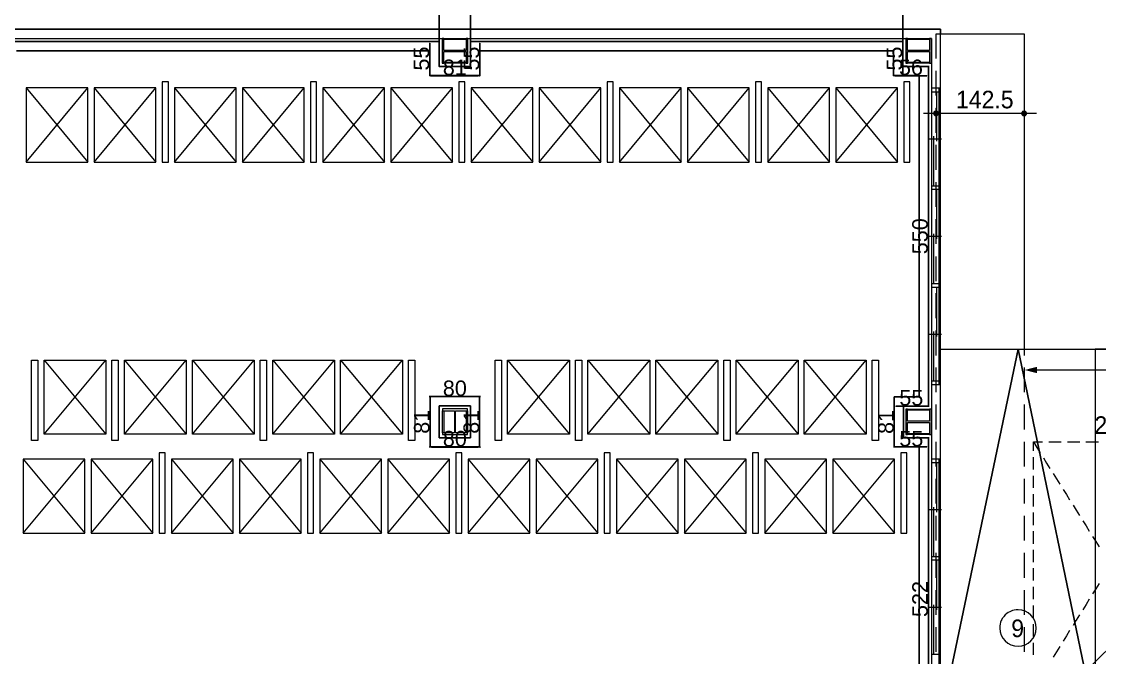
# Model space of a CAD drawing. Header units: millimetres. Extents: x -15161 to 10473752, y -72817 to 33960.
# Drawn here: x 37351 to 39095, y 2530 to 3559 of the extents above; entities that cross this region are included whole.
import ezdxf

# ---------------------------------------------------------------- set-up
doc = ezdxf.new("R2010")
doc.units = ezdxf.units.MM
for name, color, linetype in [('PDF_單色填滿', 7, 'Continuous'), ('PDF_幾何圖形', 7, 'Continuous'), ('PDF_文字', 7, 'Continuous')]:
    doc.layers.add(name, color=color, linetype=linetype)
doc.styles.add('PDF PMingLiU', font='PMingLiU.ttf')
doc.styles.get("Standard").update_dxf_attribs({"font": 'arial.ttf'})
doc.dimstyles.new('ISO-25', dxfattribs={"dimtxt": 25, "dimasz": 2.5, "dimexe": 1.25, "dimexo": 0.625, "dimtad": 1, "dimdec": 0, "dimtxsty": 'Standard', "dimcen": 2.5, "dimadec": 0, "dimazin": 0, "dimtfac": 1, "dimtdec": 0, "dimtmove": 0, "dimatfit": 3, "dimfxl": 1, "dimarcsym": 0})

# ---------------------------------------------------------------- blocks, each defined once
blk = doc.blocks.new('拆除後的建築底圖1131126')
at = {"layer": 'PDF_單色填滿', "lineweight": 9}
for points in [[(12592.6, 3412.9), (12592.2, 3410.8), (12597.3, 3410.8)], [(12592.2, 3410.8), (12592.6, 3408.2), (12597.3, 3410.8)], [(12594.7, 3415), (12592.6, 3412.9), (12597.3, 3410.8)], [(12592.6, 3408.2), (12594.7, 3406.1), (12597.3, 3410.8)], [(12597.3, 3415.4), (12594.7, 3415), (12597.3, 3410.8)], [(12594.7, 3406.1), (12597.3, 3405.7), (12597.3, 3410.8)], [(12599.4, 3415), (12597.3, 3415.4), (12597.3, 3410.8)], [(12601.5, 3412.9), (12599.4, 3415), (12597.3, 3410.8)], [(12601.9, 3410.8), (12601.5, 3412.9), (12597.3, 3410.8)], [(12597.3, 3405.7), (12599.4, 3406.1), (12597.3, 3410.8)], [(12599.4, 3406.1), (12601.5, 3408.2), (12597.3, 3410.8)], [(12601.5, 3408.2), (12601.9, 3410.8), (12597.3, 3410.8)], [(12735.3, 3412.9), (12734.4, 3410.8), (12739.5, 3410.8)], [(12734.4, 3410.8), (12735.3, 3408.2), (12739.5, 3410.8)], [(12737, 3415), (12735.3, 3412.9), (12739.5, 3410.8)], [(12735.3, 3408.2), (12737, 3406.1), (12739.5, 3410.8)], [(12739.5, 3415.4), (12737, 3415), (12739.5, 3410.8)], [(12737, 3406.1), (12739.5, 3405.7), (12739.5, 3410.8)], [(12742.1, 3415), (12739.5, 3415.4), (12739.5, 3410.8)], [(12743.8, 3412.9), (12742.1, 3415), (12739.5, 3410.8)], [(12744.6, 3410.8), (12743.8, 3412.9), (12739.5, 3410.8)], [(12739.5, 3405.7), (12742.1, 3406.1), (12739.5, 3410.8)], [(12742.1, 3406.1), (12743.8, 3408.2), (12739.5, 3410.8)], [(12743.8, 3408.2), (12744.6, 3410.8), (12739.5, 3410.8)], [(12760.3, 3000.5), (12740.4, 2995.4), (12760.3, 2990.3)]]:
    blk.add_solid(points, dxfattribs=at)
at = {"layer": 'PDF_幾何圖形', "lineweight": 0}
for points in [[(11419.4, 3643.6), (11419.4, 3606), (11339.3, 3606), (11339.3, 3643.6), (9474.2, 3643.6), (9474.2, 3617.8), (9448.4, 3617.8), (9448.4, 3547.1), (12604.5, 3547.1), (12604.5, 3539.5), (12739.5, 3539.5), (12739.5, 3028.9), (13204.8, 3028.9), (13204.8, 2247.7), (13491.9, 2247.7), (13361.5, 3136.4), (13110, 3099.6), (13035.5, 3611), (13009.2, 3607.2), (13003.7, 3643.6)], [(10291.8, 3547.1), (10291.8, 3531.9), (12589.6, 3531.9), (12589.6, 3451.8), (12604.5, 3451.8), (12604.5, 3547.1)], [(11836.8, 3491.6), (11839.4, 3491.6), (11839.4, 3531.9), (11836.8, 3531.9), (11836.8, 3512.4), (11800.8, 3512.4), (11800.8, 3531.9), (11797.9, 3531.9), (11797.9, 3491.6), (11800.8, 3491.6), (11800.8, 3510.7), (11836.8, 3510.7)], [(11800.8, 3530.2), (11800.8, 3531.9), (11836.8, 3531.9), (11836.8, 3530.2)], [(12586.7, 3491.6), (12589.6, 3491.6), (12589.6, 3531.9), (12586.7, 3531.9), (12586.7, 3512.4), (12551.1, 3512.4), (12551.1, 3531.9), (12548.1, 3531.9), (12548.1, 3491.6), (12551.1, 3491.6), (12551.1, 3510.7), (12586.7, 3510.7)], [(12551.1, 3530.2), (12551.1, 3531.9), (12586.7, 3531.9), (12586.7, 3530.2)], [(11800.8, 3491.6), (11800.8, 3493.3), (11836.8, 3493.3), (11836.8, 3491.6)], [(12551.1, 3491.6), (12551.1, 3493.3), (12586.7, 3493.3), (12586.7, 3491.6)], [(12854.7, 2428.5), (12729.8, 3028.9), (12604.5, 2428.5), (12729.8, 3028.9)], [(12604.5, 2428.5), (12604.5, 3028.9), (12854.7, 3028.9), (12854.7, 2428.5)], [(11798.3, 2893.8), (11798.3, 2890.8), (11839, 2890.8), (11839, 2893.8), (11819.5, 2893.8), (11819.5, 2929.4), (11839, 2929.4), (11839, 2932.3), (11798.3, 2932.3), (11798.3, 2929.4), (11817.8, 2929.4), (11817.8, 2893.8)], [(12586.7, 2891.3), (12589.6, 2891.3), (12589.6, 2931.9), (12586.7, 2931.9), (12586.7, 2912.4), (12551.1, 2912.4), (12551.1, 2931.9), (12548.1, 2931.9), (12548.1, 2891.3), (12551.1, 2891.3), (12551.1, 2910.7), (12586.7, 2910.7)], [(12551.1, 2930.2), (12551.1, 2931.9), (12586.7, 2931.9), (12586.7, 2930.2)], [(11798.3, 2893.8), (11798.3, 2929.4), (11800.4, 2929.4), (11800.4, 2893.8)], [(11837.3, 2893.8), (11837.3, 2929.4), (11839, 2929.4), (11839, 2893.8)], [(12551.1, 2891.3), (12551.1, 2892.9), (12586.7, 2892.9), (12586.7, 2891.3)]]:
    blk.add_lwpolyline(points, close=True, dxfattribs=at)
at = {"layer": 'PDF_幾何圖形', "lineweight": 5}
for points in [[(12597.3, 3499.3), (12597.3, 3539.5), (12628.2, 3539.5)], [(12648.5, 3539.5), (12688.3, 3539.5)], [(12708.2, 3539.5), (12739.5, 3539.5), (12739.5, 3499.3)], [(12597.3, 3439.6), (12597.3, 3479.4)], [(12739.5, 3479.4), (12739.5, 3439.6)], [(12597.3, 3379.4), (12597.3, 3419.2)], [(12739.5, 3419.2), (12739.5, 3379.4)], [(12597.3, 3319.3), (12597.3, 3359.5)], [(12739.5, 3359.5), (12739.5, 3319.3)], [(12597.3, 3259.2), (12597.3, 3299.4)], [(12597.3, 3199.5), (12597.3, 3239.3)], [(12597.3, 3139.4), (12597.3, 3179.2)], [(12597.3, 3079.2), (12597.3, 3119.5)], [(12597.3, 3019.1), (12597.3, 3059.3)], [(12739.5, 3059.3), (12739.5, 3019.1)], [(12597.3, 2959.4), (12597.3, 2999.2)], [(12739.5, 2999.2), (12739.5, 2959.4)], [(12597.3, 2899.3), (12597.3, 2939.5)], [(12739.5, 2939.5), (12739.5, 2899.3)], [(12597.3, 2839.2), (12597.3, 2879.4)], [(12739.5, 2879.4), (12739.5, 2839.2)], [(12754.8, 2879), (12760.3, 2870.1), (12765.4, 2861.6)], [(12754.8, 2864.6), (12754.8, 2879), (12769.6, 2879)], [(12779.8, 2879), (12799.7, 2879)], [(12809.8, 2879), (12829.7, 2879)], [(12839.5, 2879), (12859.8, 2879)], [(12754.8, 2834.5), (12754.8, 2854.4)], [(12770.9, 2853.1), (12775.9, 2844.7), (12781.4, 2836.2)], [(12786.5, 2827.7), (12797.5, 2810.8)], [(12597.3, 2779.5), (12597.3, 2819.3)], [(12739.5, 2819.3), (12739.5, 2779.5)], [(12754.8, 2804.5), (12754.8, 2824.4)], [(12754.8, 2774.4), (12754.8, 2794.3)], [(12802.6, 2802.3), (12808.1, 2793.9), (12813.2, 2785.4)], [(12818.7, 2776.9), (12823.8, 2768.5), (12829.3, 2760)], [(12597.3, 2719.4), (12597.3, 2759.2)], [(12739.5, 2759.2), (12739.5, 2719.4)], [(12754.8, 2744.3), (12754.8, 2764.7)], [(12834.4, 2751.5), (12839.9, 2743.1), (12845, 2734.6)], [(12754.8, 2714.3), (12754.8, 2734.6)], [(12850.5, 2726.1), (12855.5, 2717.7), (12861, 2709.2)], [(12754.8, 2684.6), (12754.8, 2704.5)], [(12597.3, 2659.2), (12597.3, 2699.5)], [(12739.5, 2699.5), (12739.5, 2659.2)], [(12754.8, 2654.6), (12754.8, 2674.5)], [(12597.3, 2599.1), (12597.3, 2639.3)], [(12739.5, 2639.3), (12739.5, 2599.1)], [(12754.8, 2624.5), (12754.8, 2644.4)], [(12861, 2649.9), (12855.5, 2641.4), (12850.5, 2633)], [(12845, 2624.5), (12839.9, 2616), (12834.4, 2607.6)], [(12709, 2599.1), (12706.5, 2596.6), (12706.1, 2595.3)], [(12754.8, 2594.4), (12754.8, 2614.3)], [(12829.3, 2599.1), (12823.8, 2590.6), (12818.7, 2582.2)], [(12754.8, 2564.4), (12754.8, 2584.3)], [(12597.3, 2539.4), (12597.3, 2579.2)], [(12739.5, 2579.2), (12739.5, 2539.4)], [(12813.2, 2573.7), (12808.1, 2565.2), (12802.6, 2556.8)], [(12754.8, 2534.3), (12754.8, 2554.2)], [(12797.5, 2547.9), (12786.5, 2530.9)]]:
    blk.add_lwpolyline(points, dxfattribs=at)
at = {"layer": 'PDF_幾何圖形', "lineweight": 0}
for points in [[(12589.6, 3451.8), (12589.6, 2971.7), (12604.5, 2971.7), (12604.5, 3451.8)], [(12589.6, 3445.5), (12601.5, 3445.5)], [(12597.7, 3445.5), (12597.7, 3365.5)], [(12601.5, 3451.8), (12601.5, 2971.7)], [(12597.3, 3420.5), (12597.7, 3420.1)], [(12739.5, 3410.8), (12740, 3410.3)], [(12585.4, 3369.7), (12605.7, 3369.7)], [(12593.5, 3293.5), (12593.5, 3373.5)], [(12589.6, 3293.5), (12601.5, 3293.5)], [(12601.5, 3287.6), (12589.6, 3287.6)], [(12597.7, 3287.6), (12597.7, 3207.5)], [(12585.4, 3211.8), (12605.7, 3211.8)], [(12593.5, 3135.6), (12593.5, 3215.6)], [(12589.6, 3135.6), (12601.5, 3135.6)], [(12589.6, 3129.6), (12601.5, 3129.6)], [(12597.7, 3129.6), (12597.7, 3049.6)], [(12585.4, 3053.4), (12605.7, 3053.4)], [(12593.5, 2977.6), (12593.5, 3057.7)], [(12589.6, 2977.6), (12601.5, 2977.6)], [(12589.6, 2971.7), (12589.6, 2851.5), (12604.5, 2851.5), (12604.5, 2971.7)], [(12754.8, 2879), (12760.3, 2870.1), (12765.4, 2861.6)], [(12754.8, 2864.6), (12754.8, 2879), (12769.6, 2879)], [(12779.8, 2879), (12799.7, 2879)], [(12809.8, 2879), (12829.7, 2879)], [(12839.5, 2879), (12859.8, 2879)], [(12589.6, 2851.5), (12589.6, 2371.3), (12604.5, 2371.3), (12604.5, 2851.5)], [(12589.6, 2845.5), (12601.5, 2845.5)], [(12597.7, 2845.5), (12597.7, 2765.5)], [(12601.5, 2851.5), (12601.5, 2371.3)], [(12754.8, 2834.5), (12754.8, 2854.4)], [(12770.9, 2853.1), (12775.9, 2844.7), (12781.4, 2836.2)], [(12786.5, 2827.7), (12797.5, 2810.8)], [(12754.8, 2804.5), (12754.8, 2824.4)], [(12754.8, 2774.4), (12754.8, 2794.3)], [(12802.6, 2802.3), (12808.1, 2793.9), (12813.2, 2785.4)], [(12593.5, 2693.5), (12593.5, 2773.5)], [(12818.7, 2776.9), (12823.8, 2768.5), (12829.3, 2760)], [(12585.4, 2769.7), (12605.7, 2769.7)], [(12754.8, 2744.3), (12754.8, 2764.7)], [(12834.4, 2751.5), (12839.9, 2743.1), (12845, 2734.6)], [(12754.8, 2714.3), (12754.8, 2734.6)], [(12850.5, 2726.1), (12855.5, 2717.7), (12861, 2709.2)], [(12754.8, 2684.6), (12754.8, 2704.5)], [(12589.6, 2693.5), (12601.5, 2693.5)], [(12601.5, 2687.6), (12589.6, 2687.6)], [(12597.7, 2687.6), (12597.7, 2607.6)], [(12754.8, 2654.6), (12754.8, 2674.5)], [(12754.8, 2624.5), (12754.8, 2644.4)], [(12861, 2649.9), (12855.5, 2641.4), (12850.5, 2633)], [(12845, 2624.5), (12839.9, 2616), (12834.4, 2607.6)], [(12585.4, 2611.4), (12605.7, 2611.4)], [(12593.5, 2535.6), (12593.5, 2615.6)], [(12754.8, 2594.4), (12754.8, 2614.3)], [(12829.3, 2599.1), (12823.8, 2590.6), (12818.7, 2582.2)], [(12754.8, 2564.4), (12754.8, 2584.3)], [(12813.2, 2573.7), (12808.1, 2565.2), (12802.6, 2556.8)], [(12754.8, 2534.3), (12754.8, 2554.2)], [(12797.5, 2547.9), (12786.5, 2530.9)], [(12589.6, 2535.6), (12601.5, 2535.6)]]:
    blk.add_lwpolyline(points, dxfattribs=at)
at = {"layer": 'PDF_幾何圖形', "lineweight": 9}
for points in [[(12576.9, 3410.8), (12597.3, 3410.8), (12759.4, 3410.8)], [(12597.3, 3410.8), (12597.3, 3400.6)], [(12739.5, 3410.8), (12739.5, 3400.6)], [(12760.3, 2995.4), (12875, 2995.4)]]:
    blk.add_lwpolyline(points, dxfattribs=at)
at = {"layer": 'PDF_幾何圖形', "lineweight": 5}
blk.add_lwpolyline([(12604.5, 2428.5), (12604.5, 3028.9), (12854.7, 3028.9), (12854.7, 2428.5)], close=True, dxfattribs=at)
at = {"layer": 'PDF_幾何圖形', "lineweight": 0}
blk.add_lwpolyline([(13204.8, 3028.9), (12854.7, 3028.9, -0.000209), (12854.3, 625.2)], format="xyb", dxfattribs=at)
at = {"layer": 'PDF_幾何圖形', "lineweight": 5}
for points in [[(12729.8, 2607.6), (12720.6, 2606.9), (12716.1, 2605.2), (12709, 2599.1)], [(12759, 2577.9), (12759.2, 2594.2), (12746.1, 2607.2), (12729.8, 2607.6)], [(12702.7, 2590.2), (12701.2, 2585.8), (12699.8, 2582.8), (12700.2, 2577.9)], [(12706.1, 2595.3), (12703.6, 2593.2), (12704.6, 2593.1), (12702.7, 2590.2)], [(12700.2, 2577.9), (12699.9, 2561.6), (12713.6, 2548.5), (12729.8, 2548.3)], [(12729.8, 2548.3), (12746, 2548.8), (12759.1, 2561.5), (12759, 2577.9)]]:
    blk.add_open_spline(points, degree=3, dxfattribs=at)
at = {"layer": 'PDF_文字', "attachment_point": 4, "style": 'PDF PMingLiU'}
for s, insert, char_height in [('142.5', (12629.4, 3432.8), 28.45), ('250', (12853.4, 2906.1), 28.45), ('9', (12718.8, 2577.2), 28.4)]:
    blk.add_mtext(s, dxfattribs=dict(at, insert=insert, char_height=char_height))
blk = doc.blocks.new('*D25')
at = {"color": 0, "lineweight": -2, "transparency": 16777216}
for p, q in [((37327.4, 3527.5), (37327.4, 3597.9)), ((37329.9, 3596.7), (38023.6, 3596.7)), ((38026.1, 3527.5), (38026.1, 3597.9))]:
    blk.add_line(p, q, dxfattribs=at)
at = {"color": 0, "transparency": 16777216}
for points in [[(37329.9, 3597.1), (37329.9, 3596.3), (37327.4, 3596.7)], [(38023.6, 3597.1), (38023.6, 3596.3), (38026.1, 3596.7)]]:
    blk.add_solid(points, dxfattribs=at)
at = {"layer": 'Defpoints', "color": 0, "transparency": 16777216}
for p in [(38026.1, 3596.7), (37327.4, 3526.9), (38026.1, 3526.9)]:
    blk.add_point(p, dxfattribs=at)
at = {"color": 0, "transparency": 16777216, "insert": (37676.7, 3610.1), "char_height": 25, "attachment_point": 5}
blk.add_mtext('699', dxfattribs=at)
blk = doc.blocks.new('*D26')
at = {"color": 0, "lineweight": -2, "transparency": 16777216}
for p, q in [((38011.1, 3524.4), (38011.1, 3474.1)), ((38011.8, 3526.9), (38012.4, 3526.9)), ((38011.8, 3471.6), (38012.4, 3471.6))]:
    blk.add_line(p, q, dxfattribs=at)
at = {"color": 0, "transparency": 16777216}
for points in [[(38010.7, 3524.4), (38011.6, 3524.4), (38011.1, 3526.9)], [(38010.7, 3474.1), (38011.6, 3474.1), (38011.1, 3471.6)]]:
    blk.add_solid(points, dxfattribs=at)
at = {"layer": 'Defpoints', "color": 0, "transparency": 16777216}
for p in [(38011.1, 3526.9), (38011.1, 3471.6), (38011.1, 3471.6)]:
    blk.add_point(p, dxfattribs=at)
at = {"color": 0, "transparency": 16777216, "insert": (37997.8, 3499.3), "char_height": 25, "attachment_point": 5, "rotation": 90}
blk.add_mtext('55', dxfattribs=at)
blk = doc.blocks.new('*D27')
at = {"color": 0, "lineweight": -2, "transparency": 16777216}
for p, q in [((38011.1, 3472.3), (38011.1, 3472.9)), ((38013.6, 3471.6), (38089.7, 3471.6)), ((38092.2, 3472.3), (38092.2, 3472.9))]:
    blk.add_line(p, q, dxfattribs=at)
at = {"color": 0, "transparency": 16777216}
for points in [[(38013.6, 3472.1), (38013.6, 3471.2), (38011.1, 3471.6)], [(38089.7, 3472.1), (38089.7, 3471.2), (38092.2, 3471.6)]]:
    blk.add_solid(points, dxfattribs=at)
at = {"layer": 'Defpoints', "color": 0, "transparency": 16777216}
for p in [(38011.1, 3471.6), (38092.2, 3471.6), (38092.2, 3471.6)]:
    blk.add_point(p, dxfattribs=at)
at = {"color": 0, "transparency": 16777216, "insert": (38051.7, 3485), "char_height": 25, "attachment_point": 5}
blk.add_mtext('81', dxfattribs=at)
blk = doc.blocks.new('*D28')
at = {"color": 0, "lineweight": -2, "transparency": 16777216}
for p, q in [((38092.2, 3474.1), (38092.2, 3524.4)), ((38092.8, 3526.9), (38093.5, 3526.9)), ((38091.6, 3471.6), (38091, 3471.6))]:
    blk.add_line(p, q, dxfattribs=at)
at = {"color": 0, "transparency": 16777216}
for points in [[(38091.8, 3524.4), (38092.6, 3524.4), (38092.2, 3526.9)], [(38091.8, 3474.1), (38092.6, 3474.1), (38092.2, 3471.6)]]:
    blk.add_solid(points, dxfattribs=at)
at = {"layer": 'Defpoints', "color": 0, "transparency": 16777216}
for p in [(38092.2, 3526.9), (38092.2, 3526.9), (38092.2, 3471.6)]:
    blk.add_point(p, dxfattribs=at)
at = {"color": 0, "transparency": 16777216, "insert": (38078.9, 3499.3), "char_height": 25, "attachment_point": 5, "rotation": 90}
blk.add_mtext('55', dxfattribs=at)
blk = doc.blocks.new('*D29')
at = {"color": 0, "lineweight": -2, "transparency": 16777216}
for p, q in [((38077.2, 3527.5), (38077.2, 3597.9)), ((38079.7, 3596.7), (38773.9, 3596.7)), ((38776.4, 3527.5), (38776.4, 3597.9))]:
    blk.add_line(p, q, dxfattribs=at)
at = {"color": 0, "transparency": 16777216}
for points in [[(38079.7, 3597.1), (38079.7, 3596.3), (38077.2, 3596.7)], [(38773.9, 3597.1), (38773.9, 3596.3), (38776.4, 3596.7)]]:
    blk.add_solid(points, dxfattribs=at)
at = {"layer": 'Defpoints', "color": 0, "transparency": 16777216}
for p in [(38776.4, 3596.7), (38077.2, 3526.9), (38776.4, 3526.9)]:
    blk.add_point(p, dxfattribs=at)
at = {"color": 0, "transparency": 16777216, "insert": (38426.8, 3610.1), "char_height": 25, "attachment_point": 5}
blk.add_mtext('699', dxfattribs=at)
blk = doc.blocks.new('*D30')
at = {"color": 0, "lineweight": -2, "transparency": 16777216}
for p, q in [((38776.4, 3524.4), (38776.4, 3474.1)), ((38777, 3526.9), (38777.7, 3526.9)), ((38777, 3471.6), (38777.7, 3471.6))]:
    blk.add_line(p, q, dxfattribs=at)
at = {"color": 0, "transparency": 16777216}
for points in [[(38776, 3524.4), (38776.8, 3524.4), (38776.4, 3526.9)], [(38776, 3474.1), (38776.8, 3474.1), (38776.4, 3471.6)]]:
    blk.add_solid(points, dxfattribs=at)
at = {"layer": 'Defpoints', "color": 0, "transparency": 16777216}
for p in [(38776.4, 3526.9), (38776.4, 3471.6), (38776.4, 3471.6)]:
    blk.add_point(p, dxfattribs=at)
at = {"color": 0, "transparency": 16777216, "insert": (38763.1, 3499.3), "char_height": 25, "attachment_point": 5, "rotation": 90}
blk.add_mtext('55', dxfattribs=at)
blk = doc.blocks.new('*D31')
at = {"color": 0, "lineweight": -2, "transparency": 16777216}
for p, q in [((38761.4, 3472.3), (38761.4, 3472.9)), ((38763.9, 3471.6), (38815.4, 3471.6)), ((38817.9, 3472.3), (38817.9, 3472.9))]:
    blk.add_line(p, q, dxfattribs=at)
at = {"color": 0, "transparency": 16777216}
for points in [[(38763.9, 3472.1), (38763.9, 3471.2), (38761.4, 3471.6)], [(38815.4, 3472.1), (38815.4, 3471.2), (38817.9, 3471.6)]]:
    blk.add_solid(points, dxfattribs=at)
at = {"layer": 'Defpoints', "color": 0, "transparency": 16777216}
for p in [(38761.4, 3471.6), (38817.9, 3471.6), (38817.9, 3471.6)]:
    blk.add_point(p, dxfattribs=at)
at = {"color": 0, "transparency": 16777216, "insert": (38789.7, 3485), "char_height": 25, "attachment_point": 5}
blk.add_mtext('56', dxfattribs=at)
blk = doc.blocks.new('*D32')
at = {"color": 0, "lineweight": -2, "transparency": 16777216}
for p, q in [((38817.9, 3484.1), (38817.9, 2939.5)), ((38818.5, 3486.6), (38819.2, 3486.6)), ((38818.5, 2937), (38819.2, 2937))]:
    blk.add_line(p, q, dxfattribs=at)
at = {"color": 0, "transparency": 16777216}
for points in [[(38817.5, 3484.1), (38818.3, 3484.1), (38817.9, 3486.6)], [(38817.5, 2939.5), (38818.3, 2939.5), (38817.9, 2937)]]:
    blk.add_solid(points, dxfattribs=at)
at = {"layer": 'Defpoints', "color": 0, "transparency": 16777216}
for p in [(38817.9, 3486.6), (38817.9, 2937), (38817.9, 2937)]:
    blk.add_point(p, dxfattribs=at)
at = {"color": 0, "transparency": 16777216, "insert": (38804.5, 3211.8), "char_height": 25, "attachment_point": 5, "rotation": 90}
blk.add_mtext('550', dxfattribs=at)
blk = doc.blocks.new('*D33')
at = {"color": 0, "lineweight": -2, "transparency": 16777216}
for p, q in [((38762.7, 2936.3), (38762.7, 2935.7)), ((38765.2, 2937), (38815.4, 2937)), ((38817.9, 2936.3), (38817.9, 2935.7))]:
    blk.add_line(p, q, dxfattribs=at)
at = {"color": 0, "transparency": 16777216}
for points in [[(38765.2, 2937.4), (38765.2, 2936.5), (38762.7, 2937)], [(38815.4, 2937.4), (38815.4, 2936.5), (38817.9, 2937)]]:
    blk.add_solid(points, dxfattribs=at)
at = {"layer": 'Defpoints', "color": 0, "transparency": 16777216}
for p in [(38762.7, 2937), (38817.9, 2937), (38817.9, 2937)]:
    blk.add_point(p, dxfattribs=at)
at = {"color": 0, "transparency": 16777216, "insert": (38790.3, 2950.3), "char_height": 25, "attachment_point": 5}
blk.add_mtext('55', dxfattribs=at)
blk = doc.blocks.new('*D34')
at = {"color": 0, "lineweight": -2, "transparency": 16777216}
for p, q in [((38762.7, 2949.5), (38762.7, 2873.4)), ((38763.3, 2952), (38763.9, 2952)), ((38762.1, 2870.9), (38761.4, 2870.9))]:
    blk.add_line(p, q, dxfattribs=at)
at = {"color": 0, "transparency": 16777216}
for points in [[(38762.3, 2949.5), (38763.1, 2949.5), (38762.7, 2952)], [(38762.3, 2873.4), (38763.1, 2873.4), (38762.7, 2870.9)]]:
    blk.add_solid(points, dxfattribs=at)
at = {"layer": 'Defpoints', "color": 0, "transparency": 16777216}
for p in [(38762.7, 2952), (38762.7, 2870.9), (38762.7, 2870.9)]:
    blk.add_point(p, dxfattribs=at)
at = {"color": 0, "transparency": 16777216, "insert": (38749.3, 2911.4), "char_height": 25, "attachment_point": 5, "rotation": 90}
blk.add_mtext('81', dxfattribs=at)
blk = doc.blocks.new('*D35')
at = {"color": 0, "lineweight": -2, "transparency": 16777216}
for p, q in [((38762.7, 2871.5), (38762.7, 2872.1)), ((38765.2, 2870.9), (38815.4, 2870.9)), ((38817.9, 2871.5), (38817.9, 2872.1))]:
    blk.add_line(p, q, dxfattribs=at)
at = {"color": 0, "transparency": 16777216}
for points in [[(38765.2, 2871.3), (38765.2, 2870.5), (38762.7, 2870.9)], [(38815.4, 2871.3), (38815.4, 2870.5), (38817.9, 2870.9)]]:
    blk.add_solid(points, dxfattribs=at)
at = {"layer": 'Defpoints', "color": 0, "transparency": 16777216}
for p in [(38762.7, 2870.9), (38817.9, 2870.9), (38817.9, 2870.9)]:
    blk.add_point(p, dxfattribs=at)
at = {"color": 0, "transparency": 16777216, "insert": (38790.3, 2884.2), "char_height": 25, "attachment_point": 5}
blk.add_mtext('55', dxfattribs=at)
blk = doc.blocks.new('*D36')
at = {"color": 0, "lineweight": -2, "transparency": 16777216}
for p, q in [((38817.9, 2883.4), (38817.9, 2366.1)), ((38818.5, 2885.9), (38819.2, 2885.9)), ((38818.5, 2363.6), (38819.2, 2363.6))]:
    blk.add_line(p, q, dxfattribs=at)
at = {"color": 0, "transparency": 16777216}
for points in [[(38817.5, 2883.4), (38818.3, 2883.4), (38817.9, 2885.9)], [(38817.5, 2366.1), (38818.3, 2366.1), (38817.9, 2363.6)]]:
    blk.add_solid(points, dxfattribs=at)
at = {"layer": 'Defpoints', "color": 0, "transparency": 16777216}
for p in [(38817.9, 2885.9), (38817.9, 2363.6), (38817.9, 2363.6)]:
    blk.add_point(p, dxfattribs=at)
at = {"color": 0, "transparency": 16777216, "insert": (38804.5, 2624.8), "char_height": 25, "attachment_point": 5, "rotation": 90}
blk.add_mtext('522', dxfattribs=at)
blk = doc.blocks.new('*D77')
at = {"color": 0, "lineweight": -2, "transparency": 16777216}
for p, q in [((38011.6, 2952.9), (38011.6, 2953.6)), ((38014.1, 2952.3), (38089.3, 2952.3)), ((38091.8, 2952.9), (38091.8, 2953.6))]:
    blk.add_line(p, q, dxfattribs=at)
at = {"color": 0, "transparency": 16777216}
for points in [[(38014.1, 2952.7), (38014.1, 2951.9), (38011.6, 2952.3)], [(38089.3, 2952.7), (38089.3, 2951.9), (38091.8, 2952.3)]]:
    blk.add_solid(points, dxfattribs=at)
at = {"layer": 'Defpoints', "color": 0, "transparency": 16777216}
for p in [(38011.6, 2952.3), (38091.8, 2952.3), (38091.8, 2952.3)]:
    blk.add_point(p, dxfattribs=at)
at = {"color": 0, "transparency": 16777216, "insert": (38051.7, 2965.7), "char_height": 25, "attachment_point": 5}
blk.add_mtext('80', dxfattribs=at)
blk = doc.blocks.new('*D78')
at = {"color": 0, "lineweight": -2, "transparency": 16777216}
for p, q in [((38091.8, 2949.8), (38091.8, 2873.3)), ((38092.4, 2952.3), (38093, 2952.3)), ((38092.4, 2870.8), (38093, 2870.8))]:
    blk.add_line(p, q, dxfattribs=at)
at = {"color": 0, "transparency": 16777216}
for points in [[(38091.4, 2949.8), (38092.2, 2949.8), (38091.8, 2952.3)], [(38091.4, 2873.3), (38092.2, 2873.3), (38091.8, 2870.8)]]:
    blk.add_solid(points, dxfattribs=at)
at = {"layer": 'Defpoints', "color": 0, "transparency": 16777216}
for p in [(38091.8, 2952.3), (38091.8, 2870.8), (38091.8, 2870.8)]:
    blk.add_point(p, dxfattribs=at)
at = {"color": 0, "transparency": 16777216, "insert": (38078.4, 2911.6), "char_height": 25, "attachment_point": 5, "rotation": 90}
blk.add_mtext('81', dxfattribs=at)
blk = doc.blocks.new('*D75')
at = {"color": 0, "lineweight": -2, "transparency": 16777216}
for p, q in [((38011.6, 2871.5), (38011.6, 2872.1)), ((38089.3, 2870.8), (38014.1, 2870.8)), ((38091.8, 2871.5), (38091.8, 2872.1))]:
    blk.add_line(p, q, dxfattribs=at)
at = {"color": 0, "transparency": 16777216}
for points in [[(38014.1, 2871.2), (38014.1, 2870.4), (38011.6, 2870.8)], [(38089.3, 2871.2), (38089.3, 2870.4), (38091.8, 2870.8)]]:
    blk.add_solid(points, dxfattribs=at)
at = {"layer": 'Defpoints', "color": 0, "transparency": 16777216}
for p in [(38011.6, 2870.8), (38011.6, 2870.8), (38091.8, 2870.8)]:
    blk.add_point(p, dxfattribs=at)
at = {"color": 0, "transparency": 16777216, "insert": (38051.7, 2884.2), "char_height": 25, "attachment_point": 5}
blk.add_mtext('80', dxfattribs=at)
blk = doc.blocks.new('*D76')
at = {"color": 0, "lineweight": -2, "transparency": 16777216}
for p, q in [((38010.9, 2952.3), (38010.3, 2952.3)), ((38011.6, 2873.3), (38011.6, 2949.8)), ((38010.9, 2870.8), (38010.3, 2870.8))]:
    blk.add_line(p, q, dxfattribs=at)
at = {"color": 0, "transparency": 16777216}
for points in [[(38011.1, 2949.8), (38012, 2949.8), (38011.6, 2952.3)], [(38011.1, 2873.3), (38012, 2873.3), (38011.6, 2870.8)]]:
    blk.add_solid(points, dxfattribs=at)
at = {"layer": 'Defpoints', "color": 0, "transparency": 16777216}
for p in [(38011.6, 2952.3), (38011.6, 2952.3), (38011.6, 2870.8)]:
    blk.add_point(p, dxfattribs=at)
at = {"color": 0, "transparency": 16777216, "insert": (37998.2, 2911.6), "char_height": 25, "attachment_point": 5, "rotation": 90}
blk.add_mtext('81', dxfattribs=at)

msp = doc.modelspace()

# ---------------------------------------------------------------- linework, layer by layer
at = {"color": 8, "lineweight": 13, "ltscale": 0.13}
for p, q in [((37358.1254, 3331.8628), (37458.1254, 3451.8628)), ((37358.1254, 3451.8628), (37458.1254, 3331.8628)), ((37468.1254, 3331.8628), (37568.1254, 3451.8628)), ((37468.1254, 3451.8628), (37568.1254, 3331.8628)), ((37598.1254, 3331.8628), (37698.1254, 3451.8628)), ((37598.1254, 3451.8628), (37698.1254, 3331.8628)), ((37708.1254, 3331.8628), (37808.1254, 3451.8628)), ((37708.1254, 3451.8628), (37808.1254, 3331.8628)), ((37838.1254, 3331.8628), (37938.1254, 3451.8628)), ((37838.1254, 3451.8628), (37938.1254, 3331.8628)), ((37948.1254, 3331.8628), (38048.1254, 3451.8628)), ((37948.1254, 3451.8628), (38048.1254, 3331.8628)), ((38078.1254, 3331.8628), (38178.1254, 3451.8628)), ((38078.1254, 3451.8628), (38178.1254, 3331.8628)), ((38188.1254, 3331.8628), (38288.1254, 3451.8628)), ((38188.1254, 3451.8628), (38288.1254, 3331.8628)), ((38318.1254, 3331.8628), (38418.1254, 3451.8628)), ((38318.1254, 3451.8628), (38418.1254, 3331.8628)), ((38428.1254, 3331.8628), (38528.1254, 3451.8628)), ((38428.1254, 3451.8628), (38528.1254, 3331.8628)), ((38558.1254, 3331.8628), (38658.1254, 3451.8628)), ((38558.1254, 3451.8628), (38658.1254, 3331.8628)), ((38668.1254, 3331.8628), (38768.1254, 3451.8628)), ((38668.1254, 3451.8628), (38768.1254, 3331.8628)), ((37386.9619, 3011.3247), (37486.9619, 2891.3247)), ((37386.9619, 2891.3247), (37486.9619, 3011.3247)), ((37516.9619, 3011.3247), (37616.9619, 2891.3247)), ((37516.9619, 2891.3247), (37616.9619, 3011.3247)), ((37626.9619, 3011.3247), (37726.9619, 2891.3247)), ((37626.9619, 2891.3247), (37726.9619, 3011.3247)), ((37756.9619, 3011.3247), (37856.9619, 2891.3247)), ((37756.9619, 2891.3247), (37856.9619, 3011.3247)), ((37866.9619, 3011.3247), (37966.9619, 2891.3247)), ((37866.9619, 2891.3247), (37966.9619, 3011.3247)), ((38137.1254, 3011.3247), (38237.1254, 2891.3247)), ((38137.1254, 2891.3247), (38237.1254, 3011.3247)), ((38267.1254, 3011.3247), (38367.1254, 2891.3247)), ((38267.1254, 2891.3247), (38367.1254, 3011.3247)), ((38377.1254, 3011.3247), (38477.1254, 2891.3247)), ((38377.1254, 2891.3247), (38477.1254, 3011.3247)), ((38507.1254, 3011.3247), (38607.1254, 2891.3247)), ((38507.1254, 2891.3247), (38607.1254, 3011.3247)), ((38617.1254, 3011.3247), (38717.1254, 2891.3247)), ((38617.1254, 2891.3247), (38717.1254, 3011.3247)), ((37353.1254, 2731.3247), (37453.1254, 2851.3247)), ((37353.1254, 2851.3247), (37453.1254, 2731.3247)), ((37463.1254, 2731.3247), (37563.1254, 2851.3247)), ((37463.1254, 2851.3247), (37563.1254, 2731.3247)), ((37593.1254, 2731.3247), (37693.1254, 2851.3247)), ((37593.1254, 2851.3247), (37693.1254, 2731.3247)), ((37703.1254, 2731.3247), (37803.1254, 2851.3247)), ((37703.1254, 2851.3247), (37803.1254, 2731.3247)), ((37833.1254, 2731.3247), (37933.1254, 2851.3247)), ((37833.1254, 2851.3247), (37933.1254, 2731.3247)), ((37943.1254, 2731.3247), (38043.1254, 2851.3247)), ((37943.1254, 2851.3247), (38043.1254, 2731.3247)), ((38073.1254, 2731.3247), (38173.1254, 2851.3247)), ((38073.1254, 2851.3247), (38173.1254, 2731.3247)), ((38183.1254, 2731.3247), (38283.1254, 2851.3247)), ((38183.1254, 2851.3247), (38283.1254, 2731.3247)), ((38313.1254, 2731.3247), (38413.1254, 2851.3247)), ((38313.1254, 2851.3247), (38413.1254, 2731.3247)), ((38423.1254, 2731.3247), (38523.1254, 2851.3247)), ((38423.1254, 2851.3247), (38523.1254, 2731.3247)), ((38553.1254, 2731.3247), (38653.1254, 2851.3247)), ((38553.1254, 2851.3247), (38653.1254, 2731.3247)), ((38663.1254, 2731.3247), (38763.1254, 2851.3247)), ((38663.1254, 2851.3247), (38763.1254, 2731.3247))]:
    msp.add_line(p, q, dxfattribs=at)
at = {"color": 4}
msp.add_lwpolyline([(41545.4633, 4959.9057), (34313.4744, -2209.2652)], dxfattribs=at)
at = {"color": 94}
for points in [[(37327.3554, 3511.8628), (37327.3554, 3511.8628), (37327.3554, 3526.8628), (38026.1383, 3526.8628), (38026.1383, 3511.8628)], [(37327.3554, 3526.8628), (38026.1383, 3526.8628), (38026.1383, 3486.6395), (38077.2015, 3486.6395), (38077.2015, 3526.8628), (38776.4076, 3526.8628), (38776.4076, 3486.6395), (38817.901, 3486.6395), (38817.901, 2936.9608), (38777.6778, 2936.9608), (38777.6778, 2885.8976), (38817.901, 2885.8976), (38817.901, 2363.6142), (38026.5617, 2363.6142), (38026.5617, 1685.9083), (38817.901, 1685.9083), (38817.901, 1136.6529)], [(38011.1383, 3526.8628), (38026.1383, 3526.8628), (38026.1383, 3486.6395)], [(38077.2015, 3486.6395), (38077.2015, 3526.8628), (38092.2015, 3526.8628)], [(38077.2015, 3511.8628), (38077.2015, 3511.8628), (38077.2015, 3526.8628), (38776.4076, 3526.8628), (38776.4076, 3511.8628)], [(38761.4076, 3526.8628), (38776.4076, 3526.8628), (38776.4076, 3486.6395)], [(38011.1383, 3511.8628), (37342.3554, 3511.8628)], [(37342.3554, 3511.8628), (38011.1383, 3511.8628), (38011.1383, 3471.6395), (38092.2015, 3471.6395), (38092.2015, 3511.8628), (38761.4076, 3511.8628), (38761.4076, 3471.6395), (38802.901, 3471.6395), (38802.901, 2951.9608), (38762.6778, 2951.9608), (38762.6778, 2870.8976), (38802.901, 2870.8976), (38802.901, 2378.6142), (38011.5617, 2378.6142), (38011.5617, 1670.9083), (38802.901, 1670.9083), (38802.901, 1151.6529)], [(38026.1383, 3471.6395), (38011.1383, 3471.6395), (38011.1383, 3511.8628)], [(38092.2015, 3511.8628), (38092.2015, 3471.6395), (38077.2015, 3471.6395)], [(38761.4076, 3511.8628), (38092.2015, 3511.8628)], [(38776.4076, 3471.6395), (38761.4076, 3471.6395), (38761.4076, 3511.8628)], [(38092.2015, 3486.6395), (38092.2015, 3471.6395), (38011.1383, 3471.6395), (38011.1383, 3486.6395)], [(38026.1383, 3486.6395), (38077.2015, 3486.6395)], [(38802.901, 3471.6395), (38761.4076, 3471.6395), (38761.4076, 3486.6395)], [(38776.4076, 3486.6395), (38817.901, 3486.6395), (38817.901, 3471.6395)], [(38802.901, 3486.6395), (38817.901, 3486.6395), (38817.901, 2936.9608), (38802.901, 2936.9608)], [(38802.901, 2951.9608), (38802.901, 3471.6395)], [(38762.6778, 2936.9608), (38762.6778, 2951.9608), (38802.901, 2951.9608)], [(38777.6778, 2870.8976), (38762.6778, 2870.8976), (38762.6778, 2951.9608), (38777.6778, 2951.9608)], [(38817.901, 2951.9608), (38817.901, 2936.9608), (38777.6778, 2936.9608)], [(38777.6778, 2936.9608), (38777.6778, 2885.8976)], [(38802.901, 2870.8976), (38762.6778, 2870.8976), (38762.6778, 2885.8976)], [(38777.6778, 2885.8976), (38817.901, 2885.8976), (38817.901, 2870.8976)], [(38802.901, 2885.8976), (38817.901, 2885.8976), (38817.901, 2363.6142), (38802.901, 2363.6142)], [(38802.901, 2378.6142), (38802.901, 2870.8976)]]:
    msp.add_lwpolyline(points, dxfattribs=at)
at = {"color": 8, "lineweight": 13, "ltscale": 0.13}
for points in [[(37588.1254, 3461.8628), (37578.1254, 3461.8628), (37578.1254, 3331.8628), (37588.1254, 3331.8628)], [(37588.1254, 3461.8628), (37578.1254, 3461.8628), (37578.1254, 3331.8628), (37588.1254, 3331.8628)], [(37828.1254, 3461.8628), (37818.1254, 3461.8628), (37818.1254, 3331.8628), (37828.1254, 3331.8628)], [(37828.1254, 3461.8628), (37818.1254, 3461.8628), (37818.1254, 3331.8628), (37828.1254, 3331.8628)], [(38068.1254, 3461.8628), (38058.1254, 3461.8628), (38058.1254, 3331.8628), (38068.1254, 3331.8628)], [(38068.1254, 3461.8628), (38058.1254, 3461.8628), (38058.1254, 3331.8628), (38068.1254, 3331.8628)], [(38308.1254, 3461.8628), (38298.1254, 3461.8628), (38298.1254, 3331.8628), (38308.1254, 3331.8628)], [(38308.1254, 3461.8628), (38298.1254, 3461.8628), (38298.1254, 3331.8628), (38308.1254, 3331.8628)], [(38548.1254, 3461.8628), (38538.1254, 3461.8628), (38538.1254, 3331.8628), (38548.1254, 3331.8628)], [(38548.1254, 3461.8628), (38538.1254, 3461.8628), (38538.1254, 3331.8628), (38548.1254, 3331.8628)], [(38788.1254, 3461.8628), (38778.1254, 3461.8628), (38778.1254, 3331.8628), (38788.1254, 3331.8628)], [(37358.1254, 3331.8628), (37458.1254, 3331.8628), (37458.1254, 3451.8628), (37358.1254, 3451.8628)], [(37468.1254, 3331.8628), (37568.1254, 3331.8628), (37568.1254, 3451.8628), (37468.1254, 3451.8628)], [(37598.1254, 3331.8628), (37698.1254, 3331.8628), (37698.1254, 3451.8628), (37598.1254, 3451.8628)], [(37708.1254, 3331.8628), (37808.1254, 3331.8628), (37808.1254, 3451.8628), (37708.1254, 3451.8628)], [(37838.1254, 3331.8628), (37938.1254, 3331.8628), (37938.1254, 3451.8628), (37838.1254, 3451.8628)], [(37948.1254, 3331.8628), (38048.1254, 3331.8628), (38048.1254, 3451.8628), (37948.1254, 3451.8628)], [(38078.1254, 3331.8628), (38178.1254, 3331.8628), (38178.1254, 3451.8628), (38078.1254, 3451.8628)], [(38188.1254, 3331.8628), (38288.1254, 3331.8628), (38288.1254, 3451.8628), (38188.1254, 3451.8628)], [(38318.1254, 3331.8628), (38418.1254, 3331.8628), (38418.1254, 3451.8628), (38318.1254, 3451.8628)], [(38428.1254, 3331.8628), (38528.1254, 3331.8628), (38528.1254, 3451.8628), (38428.1254, 3451.8628)], [(38558.1254, 3331.8628), (38658.1254, 3331.8628), (38658.1254, 3451.8628), (38558.1254, 3451.8628)], [(38668.1254, 3331.8628), (38768.1254, 3331.8628), (38768.1254, 3451.8628), (38668.1254, 3451.8628)], [(37376.9619, 2881.3247), (37366.9619, 2881.3247), (37366.9619, 3011.3247), (37376.9619, 3011.3247)], [(37386.9619, 3011.3247), (37486.9619, 3011.3247), (37486.9619, 2891.3247), (37386.9619, 2891.3247)], [(37506.9619, 2881.3247), (37496.9619, 2881.3247), (37496.9619, 3011.3247), (37506.9619, 3011.3247)], [(37506.9619, 2881.3247), (37496.9619, 2881.3247), (37496.9619, 3011.3247), (37506.9619, 3011.3247)], [(37516.9619, 3011.3247), (37616.9619, 3011.3247), (37616.9619, 2891.3247), (37516.9619, 2891.3247)], [(37626.9619, 3011.3247), (37726.9619, 3011.3247), (37726.9619, 2891.3247), (37626.9619, 2891.3247)], [(37746.9619, 2881.3247), (37736.9619, 2881.3247), (37736.9619, 3011.3247), (37746.9619, 3011.3247)], [(37746.9619, 2881.3247), (37736.9619, 2881.3247), (37736.9619, 3011.3247), (37746.9619, 3011.3247)], [(37756.9619, 3011.3247), (37856.9619, 3011.3247), (37856.9619, 2891.3247), (37756.9619, 2891.3247)], [(37866.9619, 3011.3247), (37966.9619, 3011.3247), (37966.9619, 2891.3247), (37866.9619, 2891.3247)], [(37986.9619, 2881.3247), (37976.9619, 2881.3247), (37976.9619, 3011.3247), (37986.9619, 3011.3247)], [(38127.1254, 2881.3247), (38117.1254, 2881.3247), (38117.1254, 3011.3247), (38127.1254, 3011.3247)], [(38137.1254, 3011.3247), (38237.1254, 3011.3247), (38237.1254, 2891.3247), (38137.1254, 2891.3247)], [(38257.1254, 2881.3247), (38247.1254, 2881.3247), (38247.1254, 3011.3247), (38257.1254, 3011.3247)], [(38257.1254, 2881.3247), (38247.1254, 2881.3247), (38247.1254, 3011.3247), (38257.1254, 3011.3247)], [(38267.1254, 3011.3247), (38367.1254, 3011.3247), (38367.1254, 2891.3247), (38267.1254, 2891.3247)], [(38377.1254, 3011.3247), (38477.1254, 3011.3247), (38477.1254, 2891.3247), (38377.1254, 2891.3247)], [(38497.1254, 2881.3247), (38487.1254, 2881.3247), (38487.1254, 3011.3247), (38497.1254, 3011.3247)], [(38497.1254, 2881.3247), (38487.1254, 2881.3247), (38487.1254, 3011.3247), (38497.1254, 3011.3247)], [(38507.1254, 3011.3247), (38607.1254, 3011.3247), (38607.1254, 2891.3247), (38507.1254, 2891.3247)], [(38617.1254, 3011.3247), (38717.1254, 3011.3247), (38717.1254, 2891.3247), (38617.1254, 2891.3247)], [(38737.1254, 2881.3247), (38727.1254, 2881.3247), (38727.1254, 3011.3247), (38737.1254, 3011.3247)], [(37583.1254, 2861.3247), (37573.1254, 2861.3247), (37573.1254, 2731.3247), (37583.1254, 2731.3247)], [(37583.1254, 2861.3247), (37573.1254, 2861.3247), (37573.1254, 2731.3247), (37583.1254, 2731.3247)], [(37823.1254, 2861.3247), (37813.1254, 2861.3247), (37813.1254, 2731.3247), (37823.1254, 2731.3247)], [(37823.1254, 2861.3247), (37813.1254, 2861.3247), (37813.1254, 2731.3247), (37823.1254, 2731.3247)], [(38063.1254, 2861.3247), (38053.1254, 2861.3247), (38053.1254, 2731.3247), (38063.1254, 2731.3247)], [(38063.1254, 2861.3247), (38053.1254, 2861.3247), (38053.1254, 2731.3247), (38063.1254, 2731.3247)], [(38303.1254, 2861.3247), (38293.1254, 2861.3247), (38293.1254, 2731.3247), (38303.1254, 2731.3247)], [(38303.1254, 2861.3247), (38293.1254, 2861.3247), (38293.1254, 2731.3247), (38303.1254, 2731.3247)], [(38543.1254, 2861.3247), (38533.1254, 2861.3247), (38533.1254, 2731.3247), (38543.1254, 2731.3247)], [(38543.1254, 2861.3247), (38533.1254, 2861.3247), (38533.1254, 2731.3247), (38543.1254, 2731.3247)], [(38783.1254, 2861.3247), (38773.1254, 2861.3247), (38773.1254, 2731.3247), (38783.1254, 2731.3247)], [(37353.1254, 2731.3247), (37453.1254, 2731.3247), (37453.1254, 2851.3247), (37353.1254, 2851.3247)], [(37463.1254, 2731.3247), (37563.1254, 2731.3247), (37563.1254, 2851.3247), (37463.1254, 2851.3247)], [(37593.1254, 2731.3247), (37693.1254, 2731.3247), (37693.1254, 2851.3247), (37593.1254, 2851.3247)], [(37703.1254, 2731.3247), (37803.1254, 2731.3247), (37803.1254, 2851.3247), (37703.1254, 2851.3247)], [(37833.1254, 2731.3247), (37933.1254, 2731.3247), (37933.1254, 2851.3247), (37833.1254, 2851.3247)], [(37943.1254, 2731.3247), (38043.1254, 2731.3247), (38043.1254, 2851.3247), (37943.1254, 2851.3247)], [(38073.1254, 2731.3247), (38173.1254, 2731.3247), (38173.1254, 2851.3247), (38073.1254, 2851.3247)], [(38183.1254, 2731.3247), (38283.1254, 2731.3247), (38283.1254, 2851.3247), (38183.1254, 2851.3247)], [(38313.1254, 2731.3247), (38413.1254, 2731.3247), (38413.1254, 2851.3247), (38313.1254, 2851.3247)], [(38423.1254, 2731.3247), (38523.1254, 2731.3247), (38523.1254, 2851.3247), (38423.1254, 2851.3247)], [(38553.1254, 2731.3247), (38653.1254, 2731.3247), (38653.1254, 2851.3247), (38553.1254, 2851.3247)], [(38663.1254, 2731.3247), (38763.1254, 2731.3247), (38763.1254, 2851.3247), (38663.1254, 2851.3247)]]:
    msp.add_lwpolyline(points, close=True, dxfattribs=at)
at = {"color": 94}
for points in [[(38011.5617, 2870.8312), (38091.785, 2870.8312), (38091.785, 2952.3247), (38011.5617, 2952.3247)], [(38026.5617, 2885.8312), (38076.785, 2885.8312), (38076.785, 2937.3247), (38026.5617, 2937.3247)]]:
    msp.add_lwpolyline(points, close=True, dxfattribs=at)

# ---------------------------------------------------------------- block references
at = {"color": 30}
msp.add_blockref('拆除後的建築底圖1131126', (26233.2578, 0), dxfattribs=at)

# ---------------------------------------------------------------- dimensions: what is measured, and where the dimension line sits
at = {"color": 5}
for base, p1, p2, picture, middle in [((38026.1383, 3596.6782), (37327.3554, 3526.8628), (38026.1383, 3526.8628), '*D25', (37676.7469, 3610.0675)), ((38776.4076, 3596.6782), (38077.2015, 3526.8628), (38776.4076, 3526.8628), '*D29', (38426.8045, 3610.0675)), ((38092.2015, 3471.6395), (38011.1383, 3471.6395), (38092.2015, 3471.6395), '*D27', (38051.6699, 3485.0288)), ((38817.901, 3471.6395), (38761.4076, 3471.6395), (38817.901, 3471.6395), '*D31', (38789.6543, 3485.0288)), ((38091.785, 2952.3247), (38011.5617, 2952.3247), (38091.785, 2952.3247), '*D77', (38051.6734, 2965.714)), ((38817.901, 2936.9608), (38762.6778, 2936.9608), (38817.901, 2936.9608), '*D33', (38790.2894, 2950.299)), ((38011.5617, 2870.8312), (38091.785, 2870.8312), (38011.5617, 2870.8312), '*D75', (38051.6734, 2884.2205)), ((38817.901, 2870.8976), (38762.6778, 2870.8976), (38817.901, 2870.8976), '*D35', (38790.2894, 2884.2358))]:
    dim = msp.add_linear_dim(base=base, p1=p1, p2=p2, dimstyle='ISO-25', dxfattribs=at)
    dim.commit()
    dim.dimension.update_dxf_attribs({"geometry": picture, "text_midpoint": middle})
for base, p1, p2, picture, middle in [((38011.1383, 3471.6395), (38011.1383, 3526.8628), (38011.1383, 3471.6395), '*D26', (37997.8001, 3499.2511)), ((38092.2015, 3526.8628), (38092.2015, 3471.6395), (38092.2015, 3526.8628), '*D28', (38078.8634, 3499.2511)), ((38776.4076, 3471.6395), (38776.4076, 3526.8628), (38776.4076, 3471.6395), '*D30', (38763.0694, 3499.2511)), ((38817.901, 2936.9608), (38817.901, 3486.6395), (38817.901, 2936.9608), '*D32', (38804.5117, 3211.8002)), ((38011.5617, 2952.3247), (38011.5617, 2870.8312), (38011.5617, 2952.3247), '*D76', (37998.1724, 2911.578)), ((38091.785, 2870.8312), (38091.785, 2952.3247), (38091.785, 2870.8312), '*D78', (38078.3957, 2911.578)), ((38762.6778, 2870.8976), (38762.6778, 2951.9608), (38762.6778, 2870.8976), '*D34', (38749.2884, 2911.4292)), ((38817.901, 2363.6142), (38817.901, 2885.8976), (38817.901, 2363.6142), '*D36', (38804.5117, 2624.7559))]:
    dim = msp.add_linear_dim(base=base, p1=p1, p2=p2, angle=90, dimstyle='ISO-25', dxfattribs=at)
    dim.commit()
    dim.dimension.update_dxf_attribs({"geometry": picture, "text_midpoint": middle})

doc.saveas('drawing.dxf')
